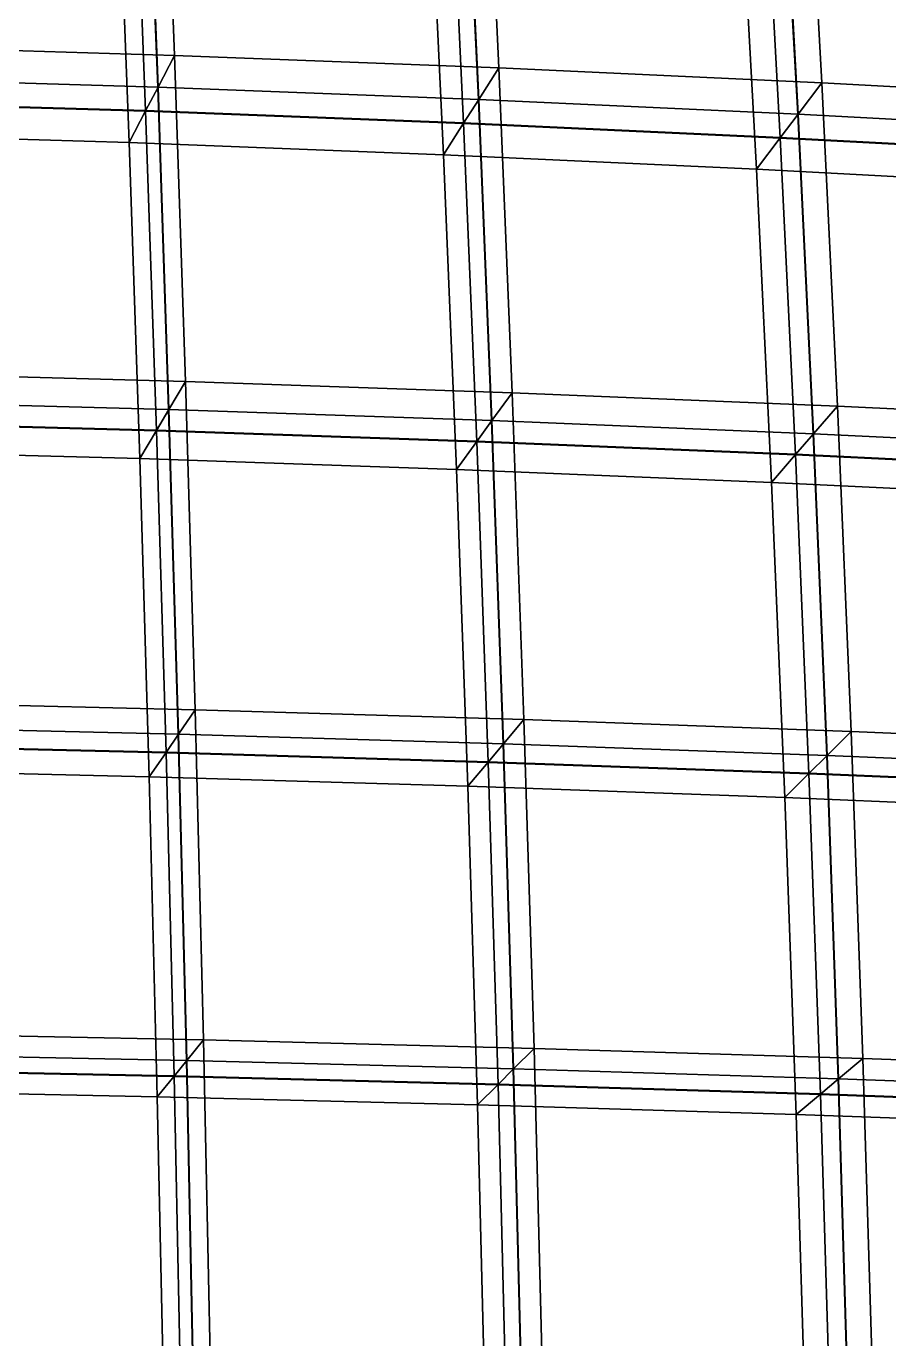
# Model space of a CAD drawing. Extents: x -25.3 to 28.3, y -25.5 to 26.5.
# Drawn here: x 4.245 to 7.016, y 4.943 to 9.16 of the extents above; entities that cross this region are included whole.
import ezdxf

# ---------------------------------------------------------------- set-up
doc = ezdxf.new("R2010")
doc.units = 0
doc.header["$MEASUREMENT"] = 0
doc.layers.add('LowerTendons', color=150, linetype='CONTINUOUS', lineweight=50)
doc.layers.add('UpperTendons', color=123, linetype='CONTINUOUS', lineweight=40)
doc.layers.add('TestBases', color=40, linetype='CONTINUOUS')

msp = doc.modelspace()

# ---------------------------------------------------------------- linework, layer by layer
at = {"layer": 'LowerTendons'}
for p, q in [((3.6034, 8.91937, 33.54803), (4.6283, 8.88809, 33.43039)), ((4.6283, 8.88809, 33.43039), (5.64971, 8.84901, 33.28341)), ((5.64971, 8.84901, 33.28341), (6.66685, 8.80216, 33.10718)), ((6.66685, 8.80216, 33.10718), (7.67894, 8.74754, 32.90174)), ((3.6307, 7.8891, 33.80222), (4.66312, 7.86102, 33.68189)), ((4.66312, 7.86102, 33.68189), (5.69184, 7.82594, 33.53159)), ((5.69184, 7.82594, 33.53159), (6.71603, 7.78389, 33.3514)), ((6.71603, 7.78389, 33.3514), (7.73488, 7.73488, 33.14141)), ((3.65464, 6.8517, 34.02511), (4.69365, 6.82699, 33.90239)), ((4.69365, 6.82699, 33.90239), (5.72877, 6.79612, 33.74913)), ((5.72877, 6.79612, 33.74913), (6.75913, 6.75913, 33.56543)), ((6.75913, 6.75913, 33.56543), (7.78389, 6.71603, 33.3514)), ((3.6752, 5.8081, 34.2165), (4.71986, 5.78692, 34.09171)), ((4.71986, 5.78692, 34.09171), (5.76047, 5.76047, 33.93588)), ((5.76047, 5.76047, 33.93588), (6.79612, 5.72877, 33.74913)), ((6.79612, 5.72877, 33.74913), (7.82594, 5.69184, 33.53159))]:
    msp.add_line(p, q, dxfattribs=at)
at = {"layer": 'TestBases'}
for points in [[(3.67568, 9.09827, 34.22091), (4.72113, 9.06636, 34.10091), (4.68126, 10.106, 33.81294), (3.64442, 10.14096, 33.92992)], [(4.66809, 8.96449, 33.71775), (4.62867, 9.99245, 33.43301), (4.68126, 10.106, 33.81294), (4.72113, 9.06636, 34.10091)], [(4.62867, 9.99245, 33.43301), (4.66809, 8.96449, 33.71775), (4.72113, 9.06636, 34.10091), (4.68126, 10.106, 33.81294)], [(4.72113, 9.06636, 34.10091), (5.76303, 9.0265, 33.95099), (5.71478, 10.06231, 33.66677), (4.68126, 10.106, 33.81294)], [(5.69828, 8.92508, 33.56952), (5.65057, 9.94925, 33.28849), (5.71478, 10.06231, 33.66677), (5.76303, 9.0265, 33.95099)], [(5.65057, 9.94925, 33.28849), (5.69828, 8.92508, 33.56952), (5.76303, 9.0265, 33.95099), (5.71478, 10.06231, 33.66677)], [(5.76303, 9.0265, 33.95099), (6.80057, 8.97871, 33.77122), (6.74423, 10.00991, 33.49145), (5.71478, 10.06231, 33.66677)], [(3.63438, 8.99604, 33.83641), (4.66809, 8.96449, 33.71775), (4.62867, 9.99245, 33.43301), (3.60347, 10.02702, 33.54868)], [(3.63438, 8.99604, 33.83641), (4.66809, 8.96449, 33.71775), (4.62867, 9.99245, 33.43301), (3.60347, 10.02702, 33.54868)], [(6.72416, 8.87782, 33.39176), (6.66846, 9.89744, 33.11514), (6.74423, 10.00991, 33.49145), (6.80057, 8.97871, 33.77122)], [(6.66846, 9.89744, 33.11514), (6.72416, 8.87782, 33.39176), (6.80057, 8.97871, 33.77122), (6.74423, 10.00991, 33.49145)], [(6.80057, 8.97871, 33.77122), (7.83296, 8.92299, 33.56166), (7.76886, 9.94881, 33.28702), (6.74423, 10.00991, 33.49145)], [(4.6283, 8.88809, 33.43039), (4.58922, 9.90728, 33.14807), (4.62867, 9.99245, 33.43301), (4.66809, 8.96449, 33.71775)], [(4.58922, 9.90728, 33.14807), (4.6283, 8.88809, 33.43039), (4.66809, 8.96449, 33.71775), (4.62867, 9.99245, 33.43301)], [(4.66809, 8.96449, 33.71775), (5.69828, 8.92508, 33.56952), (5.65057, 9.94925, 33.28849), (4.62867, 9.99245, 33.43301)], [(4.66809, 8.96449, 33.71775), (5.69828, 8.92508, 33.56952), (5.65057, 9.94925, 33.28849), (4.62867, 9.99245, 33.43301)], [(3.6034, 8.91937, 33.54803), (4.6283, 8.88809, 33.43039), (4.58922, 9.90728, 33.14807), (3.57276, 9.94156, 33.26275)], [(3.6034, 8.91937, 33.54803), (4.6283, 8.88809, 33.43039), (4.58922, 9.90728, 33.14807), (3.57276, 9.94156, 33.26275)], [(5.64971, 8.84901, 33.28341), (5.60241, 9.86445, 33.00478), (5.65057, 9.94925, 33.28849), (5.69828, 8.92508, 33.56952)], [(5.60241, 9.86445, 33.00478), (5.64971, 8.84901, 33.28341), (5.69828, 8.92508, 33.56952), (5.65057, 9.94925, 33.28849)], [(5.69828, 8.92508, 33.56952), (6.72416, 8.87782, 33.39176), (6.66846, 9.89744, 33.11514), (5.65057, 9.94925, 33.28849)], [(5.69828, 8.92508, 33.56952), (6.72416, 8.87782, 33.39176), (6.66846, 9.89744, 33.11514), (5.65057, 9.94925, 33.28849)], [(4.57525, 8.78622, 33.04723), (4.53662, 9.79373, 32.76815), (4.58922, 9.90728, 33.14807), (4.6283, 8.88809, 33.43039)], [(4.53662, 9.79373, 32.76815), (4.57525, 8.78622, 33.04723), (4.6283, 8.88809, 33.43039), (4.58922, 9.90728, 33.14807)], [(4.6283, 8.88809, 33.43039), (5.64971, 8.84901, 33.28341), (5.60241, 9.86445, 33.00478), (4.58922, 9.90728, 33.14807)], [(4.6283, 8.88809, 33.43039), (5.64971, 8.84901, 33.28341), (5.60241, 9.86445, 33.00478), (4.58922, 9.90728, 33.14807)], [(6.66685, 8.80216, 33.10718), (6.61162, 9.81309, 32.83291), (6.66846, 9.89744, 33.11514), (6.72416, 8.87782, 33.39176)], [(6.61162, 9.81309, 32.83291), (6.66685, 8.80216, 33.10718), (6.72416, 8.87782, 33.39176), (6.66846, 9.89744, 33.11514)], [(6.72416, 8.87782, 33.39176), (7.74495, 8.82273, 33.18456), (7.68157, 9.83703, 32.91301), (6.66846, 9.89744, 33.11514)], [(6.72416, 8.87782, 33.39176), (7.74495, 8.82273, 33.18456), (7.68157, 9.83703, 32.91301), (6.66846, 9.89744, 33.11514)], [(3.5621, 8.81714, 33.16353), (4.57525, 8.78622, 33.04723), (4.53662, 9.79373, 32.76815), (3.53181, 9.82761, 32.88152)], [(5.58496, 8.74759, 32.90194), (5.5382, 9.7514, 32.6265), (5.60241, 9.86445, 33.00478), (5.64971, 8.84901, 33.28341)], [(5.5382, 9.7514, 32.6265), (5.58496, 8.74759, 32.90194), (5.64971, 8.84901, 33.28341), (5.60241, 9.86445, 33.00478)], [(5.64971, 8.84901, 33.28341), (6.66685, 8.80216, 33.10718), (6.61162, 9.81309, 32.83291), (5.60241, 9.86445, 33.00478)], [(5.64971, 8.84901, 33.28341), (6.66685, 8.80216, 33.10718), (6.61162, 9.81309, 32.83291), (5.60241, 9.86445, 33.00478)], [(4.57525, 8.78622, 33.04723), (5.58496, 8.74759, 32.90194), (5.5382, 9.7514, 32.6265), (4.53662, 9.79373, 32.76815)], [(6.59044, 8.70127, 32.72772), (6.53584, 9.70061, 32.4566), (6.61162, 9.81309, 32.83291), (6.66685, 8.80216, 33.10718)], [(6.53584, 9.70061, 32.4566), (6.59044, 8.70127, 32.72772), (6.66685, 8.80216, 33.10718), (6.61162, 9.81309, 32.83291)], [(6.66685, 8.80216, 33.10718), (7.67894, 8.74754, 32.90174), (7.6161, 9.75319, 32.6325), (6.61162, 9.81309, 32.83291)], [(6.66685, 8.80216, 33.10718), (7.67894, 8.74754, 32.90174), (7.6161, 9.75319, 32.6325), (6.61162, 9.81309, 32.83291)], [(5.58496, 8.74759, 32.90194), (6.59044, 8.70127, 32.72772), (6.53584, 9.70061, 32.4566), (5.5382, 9.7514, 32.6265)], [(6.59044, 8.70127, 32.72772), (7.59093, 8.64728, 32.52464), (7.52881, 9.6414, 32.25849), (6.53584, 9.70061, 32.4566)], [(4.66809, 8.96449, 33.71775), (3.63438, 8.99604, 33.83641), (3.67568, 9.09827, 34.22091), (4.72113, 9.06636, 34.10091)], [(3.63438, 8.99604, 33.83641), (4.66809, 8.96449, 33.71775), (4.72113, 9.06636, 34.10091), (3.67568, 9.09827, 34.22091)], [(3.70353, 8.04734, 34.4802), (4.75665, 8.01869, 34.35746), (4.72113, 9.06636, 34.10091), (3.67568, 9.09827, 34.22091)], [(4.7032, 7.92859, 33.97142), (4.66809, 8.96449, 33.71775), (4.72113, 9.06636, 34.10091), (4.75665, 8.01869, 34.35746)], [(5.69828, 8.92508, 33.56952), (4.66809, 8.96449, 33.71775), (4.72113, 9.06636, 34.10091), (5.76303, 9.0265, 33.95099)], [(4.66809, 8.96449, 33.71775), (4.7032, 7.92859, 33.97142), (4.75665, 8.01869, 34.35746), (4.72113, 9.06636, 34.10091)], [(4.66809, 8.96449, 33.71775), (5.69828, 8.92508, 33.56952), (5.76303, 9.0265, 33.95099), (4.72113, 9.06636, 34.10091)], [(4.75665, 8.01869, 34.35746), (5.806, 7.98291, 34.20415), (5.76303, 9.0265, 33.95099), (4.72113, 9.06636, 34.10091)], [(5.74077, 7.89321, 33.81983), (5.69828, 8.92508, 33.56952), (5.76303, 9.0265, 33.95099), (5.806, 7.98291, 34.20415)], [(6.72416, 8.87782, 33.39176), (5.69828, 8.92508, 33.56952), (5.76303, 9.0265, 33.95099), (6.80057, 8.97871, 33.77122)], [(5.69828, 8.92508, 33.56952), (5.74077, 7.89321, 33.81983), (5.806, 7.98291, 34.20415), (5.76303, 9.0265, 33.95099)], [(5.69828, 8.92508, 33.56952), (6.72416, 8.87782, 33.39176), (6.80057, 8.97871, 33.77122), (5.76303, 9.0265, 33.95099)], [(5.806, 7.98291, 34.20415), (6.85074, 7.94001, 34.02034), (6.80057, 8.97871, 33.77122), (5.76303, 9.0265, 33.95099)], [(4.6283, 8.88809, 33.43039), (3.6034, 8.91937, 33.54803), (3.63438, 8.99604, 33.83641), (4.66809, 8.96449, 33.71775)], [(3.6034, 8.91937, 33.54803), (4.6283, 8.88809, 33.43039), (4.66809, 8.96449, 33.71775), (3.63438, 8.99604, 33.83641)], [(3.66191, 7.95692, 34.09278), (4.7032, 7.92859, 33.97142), (4.66809, 8.96449, 33.71775), (3.63438, 8.99604, 33.83641)], [(3.66191, 7.95692, 34.09278), (4.7032, 7.92859, 33.97142), (4.66809, 8.96449, 33.71775), (3.63438, 8.99604, 33.83641)], [(4.66312, 7.86102, 33.68189), (4.6283, 8.88809, 33.43039), (4.66809, 8.96449, 33.71775), (4.7032, 7.92859, 33.97142)], [(5.64971, 8.84901, 33.28341), (4.6283, 8.88809, 33.43039), (4.66809, 8.96449, 33.71775), (5.69828, 8.92508, 33.56952)], [(4.6283, 8.88809, 33.43039), (4.66312, 7.86102, 33.68189), (4.7032, 7.92859, 33.97142), (4.66809, 8.96449, 33.71775)], [(4.6283, 8.88809, 33.43039), (5.64971, 8.84901, 33.28341), (5.69828, 8.92508, 33.56952), (4.66809, 8.96449, 33.71775)], [(4.7032, 7.92859, 33.97142), (5.74077, 7.89321, 33.81983), (5.69828, 8.92508, 33.56952), (4.66809, 8.96449, 33.71775)], [(4.7032, 7.92859, 33.97142), (5.74077, 7.89321, 33.81983), (5.69828, 8.92508, 33.56952), (4.66809, 8.96449, 33.71775)], [(6.77376, 7.8508, 33.63809), (6.72416, 8.87782, 33.39176), (6.80057, 8.97871, 33.77122), (6.85074, 7.94001, 34.02034)], [(7.74495, 8.82273, 33.18456), (6.72416, 8.87782, 33.39176), (6.80057, 8.97871, 33.77122), (7.83296, 8.92299, 33.56166)], [(6.72416, 8.87782, 33.39176), (6.77376, 7.8508, 33.63809), (6.85074, 7.94001, 34.02034), (6.80057, 8.97871, 33.77122)], [(6.72416, 8.87782, 33.39176), (7.74495, 8.82273, 33.18456), (7.83296, 8.92299, 33.56166), (6.80057, 8.97871, 33.77122)], [(6.85074, 7.94001, 34.02034), (7.89002, 7.89002, 33.80614), (7.83296, 8.92299, 33.56166), (6.80057, 8.97871, 33.77122)], [(4.57525, 8.78622, 33.04723), (3.5621, 8.81714, 33.16353), (3.6034, 8.91937, 33.54803), (4.6283, 8.88809, 33.43039)], [(3.5621, 8.81714, 33.16353), (4.57525, 8.78622, 33.04723), (4.6283, 8.88809, 33.43039), (3.6034, 8.91937, 33.54803)], [(3.6307, 7.8891, 33.80222), (4.66312, 7.86102, 33.68189), (4.6283, 8.88809, 33.43039), (3.6034, 8.91937, 33.54803)], [(3.6307, 7.8891, 33.80222), (4.66312, 7.86102, 33.68189), (4.6283, 8.88809, 33.43039), (3.6034, 8.91937, 33.54803)], [(5.69184, 7.82594, 33.53159), (5.64971, 8.84901, 33.28341), (5.69828, 8.92508, 33.56952), (5.74077, 7.89321, 33.81983)], [(6.66685, 8.80216, 33.10718), (5.64971, 8.84901, 33.28341), (5.69828, 8.92508, 33.56952), (6.72416, 8.87782, 33.39176)], [(5.64971, 8.84901, 33.28341), (5.69184, 7.82594, 33.53159), (5.74077, 7.89321, 33.81983), (5.69828, 8.92508, 33.56952)], [(5.64971, 8.84901, 33.28341), (6.66685, 8.80216, 33.10718), (6.72416, 8.87782, 33.39176), (5.69828, 8.92508, 33.56952)], [(5.74077, 7.89321, 33.81983), (6.77376, 7.8508, 33.63809), (6.72416, 8.87782, 33.39176), (5.69828, 8.92508, 33.56952)], [(5.74077, 7.89321, 33.81983), (6.77376, 7.8508, 33.63809), (6.72416, 8.87782, 33.39176), (5.69828, 8.92508, 33.56952)], [(4.60968, 7.77092, 33.29585), (4.57525, 8.78622, 33.04723), (4.6283, 8.88809, 33.43039), (4.66312, 7.86102, 33.68189)], [(5.58496, 8.74759, 32.90194), (4.57525, 8.78622, 33.04723), (4.6283, 8.88809, 33.43039), (5.64971, 8.84901, 33.28341)], [(4.57525, 8.78622, 33.04723), (4.60968, 7.77092, 33.29585), (4.66312, 7.86102, 33.68189), (4.6283, 8.88809, 33.43039)], [(4.57525, 8.78622, 33.04723), (5.58496, 8.74759, 32.90194), (5.64971, 8.84901, 33.28341), (4.6283, 8.88809, 33.43039)], [(4.66312, 7.86102, 33.68189), (5.69184, 7.82594, 33.53159), (5.64971, 8.84901, 33.28341), (4.6283, 8.88809, 33.43039)], [(4.66312, 7.86102, 33.68189), (5.69184, 7.82594, 33.53159), (5.64971, 8.84901, 33.28341), (4.6283, 8.88809, 33.43039)], [(6.71603, 7.78389, 33.3514), (6.66685, 8.80216, 33.10718), (6.72416, 8.87782, 33.39176), (6.77376, 7.8508, 33.63809)], [(7.67894, 8.74754, 32.90174), (6.66685, 8.80216, 33.10718), (6.72416, 8.87782, 33.39176), (7.74495, 8.82273, 33.18456)], [(6.66685, 8.80216, 33.10718), (6.71603, 7.78389, 33.3514), (6.77376, 7.8508, 33.63809), (6.72416, 8.87782, 33.39176)], [(6.66685, 8.80216, 33.10718), (7.67894, 8.74754, 32.90174), (7.74495, 8.82273, 33.18456), (6.72416, 8.87782, 33.39176)], [(6.77376, 7.8508, 33.63809), (7.80137, 7.80137, 33.4263), (7.74495, 8.82273, 33.18456), (6.72416, 8.87782, 33.39176)], [(6.77376, 7.8508, 33.63809), (7.80137, 7.80137, 33.4263), (7.74495, 8.82273, 33.18456), (6.72416, 8.87782, 33.39176)], [(3.58909, 7.79868, 33.4148), (4.60968, 7.77092, 33.29585), (4.57525, 8.78622, 33.04723), (3.5621, 8.81714, 33.16353)], [(5.6266, 7.73624, 33.14728), (5.58496, 8.74759, 32.90194), (5.64971, 8.84901, 33.28341), (5.69184, 7.82594, 33.53159)], [(6.59044, 8.70127, 32.72772), (5.58496, 8.74759, 32.90194), (5.64971, 8.84901, 33.28341), (6.66685, 8.80216, 33.10718)], [(5.58496, 8.74759, 32.90194), (5.6266, 7.73624, 33.14728), (5.69184, 7.82594, 33.53159), (5.64971, 8.84901, 33.28341)], [(5.58496, 8.74759, 32.90194), (6.59044, 8.70127, 32.72772), (6.66685, 8.80216, 33.10718), (5.64971, 8.84901, 33.28341)], [(5.69184, 7.82594, 33.53159), (6.71603, 7.78389, 33.3514), (6.66685, 8.80216, 33.10718), (5.64971, 8.84901, 33.28341)], [(5.69184, 7.82594, 33.53159), (6.71603, 7.78389, 33.3514), (6.66685, 8.80216, 33.10718), (5.64971, 8.84901, 33.28341)], [(4.60968, 7.77092, 33.29585), (5.6266, 7.73624, 33.14728), (5.58496, 8.74759, 32.90194), (4.57525, 8.78622, 33.04723)], [(6.63906, 7.69467, 32.96915), (6.59044, 8.70127, 32.72772), (6.66685, 8.80216, 33.10718), (6.71603, 7.78389, 33.3514)], [(7.59093, 8.64728, 32.52464), (6.59044, 8.70127, 32.72772), (6.66685, 8.80216, 33.10718), (7.67894, 8.74754, 32.90174)], [(6.59044, 8.70127, 32.72772), (6.63906, 7.69467, 32.96915), (6.71603, 7.78389, 33.3514), (6.66685, 8.80216, 33.10718)], [(6.59044, 8.70127, 32.72772), (7.59093, 8.64728, 32.52464), (7.67894, 8.74754, 32.90174), (6.66685, 8.80216, 33.10718)], [(6.71603, 7.78389, 33.3514), (7.73488, 7.73488, 33.14141), (7.67894, 8.74754, 32.90174), (6.66685, 8.80216, 33.10718)], [(6.71603, 7.78389, 33.3514), (7.73488, 7.73488, 33.14141), (7.67894, 8.74754, 32.90174), (6.66685, 8.80216, 33.10718)], [(5.6266, 7.73624, 33.14728), (6.63906, 7.69467, 32.96915), (6.59044, 8.70127, 32.72772), (5.58496, 8.74759, 32.90194)], [(6.63906, 7.69467, 32.96915), (7.64622, 7.64622, 32.76157), (7.59093, 8.64728, 32.52464), (6.59044, 8.70127, 32.72772)], [(4.7032, 7.92859, 33.97142), (3.66191, 7.95692, 34.09278), (3.70353, 8.04734, 34.4802), (4.75665, 8.01869, 34.35746)], [(3.66191, 7.95692, 34.09278), (4.7032, 7.92859, 33.97142), (4.75665, 8.01869, 34.35746), (3.70353, 8.04734, 34.4802)], [(3.72795, 6.98912, 34.70756), (4.78779, 6.96392, 34.58238), (4.75665, 8.01869, 34.35746), (3.70353, 8.04734, 34.4802)], [(4.73399, 6.88567, 34.19381), (4.7032, 7.92859, 33.97142), (4.75665, 8.01869, 34.35746), (4.78779, 6.96392, 34.58238)], [(5.74077, 7.89321, 33.81983), (4.7032, 7.92859, 33.97142), (4.75665, 8.01869, 34.35746), (5.806, 7.98291, 34.20415)], [(4.7032, 7.92859, 33.97142), (4.73399, 6.88567, 34.19381), (4.78779, 6.96392, 34.58238), (4.75665, 8.01869, 34.35746)], [(4.7032, 7.92859, 33.97142), (5.74077, 7.89321, 33.81983), (5.806, 7.98291, 34.20415), (4.75665, 8.01869, 34.35746)], [(4.78779, 6.96392, 34.58238), (5.84367, 6.93244, 34.42605), (5.806, 7.98291, 34.20415), (4.75665, 8.01869, 34.35746)], [(5.77801, 6.85454, 34.03924), (5.74077, 7.89321, 33.81983), (5.806, 7.98291, 34.20415), (5.84367, 6.93244, 34.42605)], [(6.77376, 7.8508, 33.63809), (5.74077, 7.89321, 33.81983), (5.806, 7.98291, 34.20415), (6.85074, 7.94001, 34.02034)], [(5.74077, 7.89321, 33.81983), (5.77801, 6.85454, 34.03924), (5.84367, 6.93244, 34.42605), (5.806, 7.98291, 34.20415)], [(5.74077, 7.89321, 33.81983), (6.77376, 7.8508, 33.63809), (6.85074, 7.94001, 34.02034), (5.806, 7.98291, 34.20415)], [(5.84367, 6.93244, 34.42605), (6.8947, 6.8947, 34.23866), (6.85074, 7.94001, 34.02034), (5.806, 7.98291, 34.20415)], [(4.66312, 7.86102, 33.68189), (3.6307, 7.8891, 33.80222), (3.66191, 7.95692, 34.09278), (4.7032, 7.92859, 33.97142)], [(3.6307, 7.8891, 33.80222), (4.66312, 7.86102, 33.68189), (4.7032, 7.92859, 33.97142), (3.66191, 7.95692, 34.09278)], [(3.68606, 6.9106, 34.31758), (4.73399, 6.88567, 34.19381), (4.7032, 7.92859, 33.97142), (3.66191, 7.95692, 34.09278)], [(3.68606, 6.9106, 34.31758), (4.73399, 6.88567, 34.19381), (4.7032, 7.92859, 33.97142), (3.66191, 7.95692, 34.09278)], [(4.69365, 6.82699, 33.90239), (4.66312, 7.86102, 33.68189), (4.7032, 7.92859, 33.97142), (4.73399, 6.88567, 34.19381)], [(5.69184, 7.82594, 33.53159), (4.66312, 7.86102, 33.68189), (4.7032, 7.92859, 33.97142), (5.74077, 7.89321, 33.81983)], [(4.66312, 7.86102, 33.68189), (4.69365, 6.82699, 33.90239), (4.73399, 6.88567, 34.19381), (4.7032, 7.92859, 33.97142)], [(4.66312, 7.86102, 33.68189), (5.69184, 7.82594, 33.53159), (5.74077, 7.89321, 33.81983), (4.7032, 7.92859, 33.97142)], [(4.73399, 6.88567, 34.19381), (5.77801, 6.85454, 34.03924), (5.74077, 7.89321, 33.81983), (4.7032, 7.92859, 33.97142)], [(4.73399, 6.88567, 34.19381), (5.77801, 6.85454, 34.03924), (5.74077, 7.89321, 33.81983), (4.7032, 7.92859, 33.97142)], [(6.81723, 6.81723, 33.85396), (6.77376, 7.8508, 33.63809), (6.85074, 7.94001, 34.02034), (6.8947, 6.8947, 34.23866)], [(7.80137, 7.80137, 33.4263), (6.77376, 7.8508, 33.63809), (6.85074, 7.94001, 34.02034), (7.89002, 7.89002, 33.80614)], [(6.77376, 7.8508, 33.63809), (6.81723, 6.81723, 33.85396), (6.8947, 6.8947, 34.23866), (6.85074, 7.94001, 34.02034)], [(6.77376, 7.8508, 33.63809), (7.80137, 7.80137, 33.4263), (7.89002, 7.89002, 33.80614), (6.85074, 7.94001, 34.02034)], [(6.8947, 6.8947, 34.23866), (7.94001, 6.85074, 34.02034), (7.89002, 7.89002, 33.80614), (6.85074, 7.94001, 34.02034)], [(4.60968, 7.77092, 33.29585), (3.58909, 7.79868, 33.4148), (3.6307, 7.8891, 33.80222), (4.66312, 7.86102, 33.68189)], [(3.58909, 7.79868, 33.4148), (4.60968, 7.77092, 33.29585), (4.66312, 7.86102, 33.68189), (3.6307, 7.8891, 33.80222)], [(3.65464, 6.8517, 34.02511), (4.69365, 6.82699, 33.90239), (4.66312, 7.86102, 33.68189), (3.6307, 7.8891, 33.80222)], [(3.65464, 6.8517, 34.02511), (4.69365, 6.82699, 33.90239), (4.66312, 7.86102, 33.68189), (3.6307, 7.8891, 33.80222)], [(5.72877, 6.79612, 33.74913), (5.69184, 7.82594, 33.53159), (5.74077, 7.89321, 33.81983), (5.77801, 6.85454, 34.03924)], [(6.71603, 7.78389, 33.3514), (5.69184, 7.82594, 33.53159), (5.74077, 7.89321, 33.81983), (6.77376, 7.8508, 33.63809)], [(5.69184, 7.82594, 33.53159), (5.72877, 6.79612, 33.74913), (5.77801, 6.85454, 34.03924), (5.74077, 7.89321, 33.81983)], [(5.69184, 7.82594, 33.53159), (6.71603, 7.78389, 33.3514), (6.77376, 7.8508, 33.63809), (5.74077, 7.89321, 33.81983)], [(5.77801, 6.85454, 34.03924), (6.81723, 6.81723, 33.85396), (6.77376, 7.8508, 33.63809), (5.74077, 7.89321, 33.81983)], [(5.77801, 6.85454, 34.03924), (6.81723, 6.81723, 33.85396), (6.77376, 7.8508, 33.63809), (5.74077, 7.89321, 33.81983)], [(4.63985, 6.74874, 33.51382), (4.60968, 7.77092, 33.29585), (4.66312, 7.86102, 33.68189), (4.69365, 6.82699, 33.90239)], [(5.6266, 7.73624, 33.14728), (4.60968, 7.77092, 33.29585), (4.66312, 7.86102, 33.68189), (5.69184, 7.82594, 33.53159)], [(4.60968, 7.77092, 33.29585), (4.63985, 6.74874, 33.51382), (4.69365, 6.82699, 33.90239), (4.66312, 7.86102, 33.68189)], [(4.60968, 7.77092, 33.29585), (5.6266, 7.73624, 33.14728), (5.69184, 7.82594, 33.53159), (4.66312, 7.86102, 33.68189)], [(4.69365, 6.82699, 33.90239), (5.72877, 6.79612, 33.74913), (5.69184, 7.82594, 33.53159), (4.66312, 7.86102, 33.68189)], [(4.69365, 6.82699, 33.90239), (5.72877, 6.79612, 33.74913), (5.69184, 7.82594, 33.53159), (4.66312, 7.86102, 33.68189)], [(6.75913, 6.75913, 33.56543), (6.71603, 7.78389, 33.3514), (6.77376, 7.8508, 33.63809), (6.81723, 6.81723, 33.85396)], [(7.73488, 7.73488, 33.14141), (6.71603, 7.78389, 33.3514), (6.77376, 7.8508, 33.63809), (7.80137, 7.80137, 33.4263)], [(6.71603, 7.78389, 33.3514), (6.75913, 6.75913, 33.56543), (6.81723, 6.81723, 33.85396), (6.77376, 7.8508, 33.63809)], [(6.71603, 7.78389, 33.3514), (7.73488, 7.73488, 33.14141), (7.80137, 7.80137, 33.4263), (6.77376, 7.8508, 33.63809)], [(6.81723, 6.81723, 33.85396), (7.8508, 6.77376, 33.63809), (7.80137, 7.80137, 33.4263), (6.77376, 7.8508, 33.63809)], [(6.81723, 6.81723, 33.85396), (7.8508, 6.77376, 33.63809), (7.80137, 7.80137, 33.4263), (6.77376, 7.8508, 33.63809)], [(5.66311, 6.71823, 33.36232), (5.6266, 7.73624, 33.14728), (5.69184, 7.82594, 33.53159), (5.72877, 6.79612, 33.74913)], [(6.63906, 7.69467, 32.96915), (5.6266, 7.73624, 33.14728), (5.69184, 7.82594, 33.53159), (6.71603, 7.78389, 33.3514)], [(5.6266, 7.73624, 33.14728), (5.66311, 6.71823, 33.36232), (5.72877, 6.79612, 33.74913), (5.69184, 7.82594, 33.53159)], [(5.6266, 7.73624, 33.14728), (6.63906, 7.69467, 32.96915), (6.71603, 7.78389, 33.3514), (5.69184, 7.82594, 33.53159)], [(5.72877, 6.79612, 33.74913), (6.75913, 6.75913, 33.56543), (6.71603, 7.78389, 33.3514), (5.69184, 7.82594, 33.53159)], [(5.72877, 6.79612, 33.74913), (6.75913, 6.75913, 33.56543), (6.71603, 7.78389, 33.3514), (5.69184, 7.82594, 33.53159)], [(3.61276, 6.77317, 33.63513), (4.63985, 6.74874, 33.51382), (4.60968, 7.77092, 33.29585), (3.58909, 7.79868, 33.4148)], [(4.63985, 6.74874, 33.51382), (5.66311, 6.71823, 33.36232), (5.6266, 7.73624, 33.14728), (4.60968, 7.77092, 33.29585)], [(6.68166, 6.68166, 33.18073), (6.63906, 7.69467, 32.96915), (6.71603, 7.78389, 33.3514), (6.75913, 6.75913, 33.56543)], [(7.64622, 7.64622, 32.76157), (6.63906, 7.69467, 32.96915), (6.71603, 7.78389, 33.3514), (7.73488, 7.73488, 33.14141)], [(6.63906, 7.69467, 32.96915), (6.68166, 6.68166, 33.18073), (6.75913, 6.75913, 33.56543), (6.71603, 7.78389, 33.3514)], [(6.63906, 7.69467, 32.96915), (7.64622, 7.64622, 32.76157), (7.73488, 7.73488, 33.14141), (6.71603, 7.78389, 33.3514)], [(6.75913, 6.75913, 33.56543), (7.78389, 6.71603, 33.3514), (7.73488, 7.73488, 33.14141), (6.71603, 7.78389, 33.3514)], [(6.75913, 6.75913, 33.56543), (7.78389, 6.71603, 33.3514), (7.73488, 7.73488, 33.14141), (6.71603, 7.78389, 33.3514)], [(5.66311, 6.71823, 33.36232), (6.68166, 6.68166, 33.18073), (6.63906, 7.69467, 32.96915), (5.6266, 7.73624, 33.14728)], [(6.68166, 6.68166, 33.18073), (7.69467, 6.63906, 32.96915), (7.64622, 7.64622, 32.76157), (6.63906, 7.69467, 32.96915)], [(4.73399, 6.88567, 34.19381), (3.68606, 6.9106, 34.31758), (3.72795, 6.98912, 34.70756), (4.78779, 6.96392, 34.58238)], [(3.68606, 6.9106, 34.31758), (4.73399, 6.88567, 34.19381), (4.78779, 6.96392, 34.58238), (3.72795, 6.98912, 34.70756)], [(3.74892, 5.92459, 34.90279), (4.81453, 5.90299, 34.7755), (4.78779, 6.96392, 34.58238), (3.72795, 6.98912, 34.70756)], [(4.76043, 5.83666, 34.38476), (4.73399, 6.88567, 34.19381), (4.78779, 6.96392, 34.58238), (4.81453, 5.90299, 34.7755)], [(5.77801, 6.85454, 34.03924), (4.73399, 6.88567, 34.19381), (4.78779, 6.96392, 34.58238), (5.84367, 6.93244, 34.42605)], [(4.73399, 6.88567, 34.19381), (4.76043, 5.83666, 34.38476), (4.81453, 5.90299, 34.7755), (4.78779, 6.96392, 34.58238)], [(4.73399, 6.88567, 34.19381), (5.77801, 6.85454, 34.03924), (5.84367, 6.93244, 34.42605), (4.78779, 6.96392, 34.58238)], [(4.81453, 5.90299, 34.7755), (5.876, 5.876, 34.61654), (5.84367, 6.93244, 34.42605), (4.78779, 6.96392, 34.58238)], [(5.80998, 5.80998, 34.22759), (5.77801, 6.85454, 34.03924), (5.84367, 6.93244, 34.42605), (5.876, 5.876, 34.61654)], [(6.81723, 6.81723, 33.85396), (5.77801, 6.85454, 34.03924), (5.84367, 6.93244, 34.42605), (6.8947, 6.8947, 34.23866)], [(5.77801, 6.85454, 34.03924), (5.80998, 5.80998, 34.22759), (5.876, 5.876, 34.61654), (5.84367, 6.93244, 34.42605)], [(5.77801, 6.85454, 34.03924), (6.81723, 6.81723, 33.85396), (6.8947, 6.8947, 34.23866), (5.84367, 6.93244, 34.42605)], [(5.876, 5.876, 34.61654), (6.93244, 5.84367, 34.42605), (6.8947, 6.8947, 34.23866), (5.84367, 6.93244, 34.42605)], [(4.69365, 6.82699, 33.90239), (3.65464, 6.8517, 34.02511), (3.68606, 6.9106, 34.31758), (4.73399, 6.88567, 34.19381)], [(3.65464, 6.8517, 34.02511), (4.69365, 6.82699, 33.90239), (4.73399, 6.88567, 34.19381), (3.68606, 6.9106, 34.31758)], [(3.70679, 5.85803, 34.51062), (4.76043, 5.83666, 34.38476), (4.73399, 6.88567, 34.19381), (3.68606, 6.9106, 34.31758)], [(3.70679, 5.85803, 34.51062), (4.76043, 5.83666, 34.38476), (4.73399, 6.88567, 34.19381), (3.68606, 6.9106, 34.31758)], [(4.71986, 5.78692, 34.09171), (4.69365, 6.82699, 33.90239), (4.73399, 6.88567, 34.19381), (4.76043, 5.83666, 34.38476)], [(5.72877, 6.79612, 33.74913), (4.69365, 6.82699, 33.90239), (4.73399, 6.88567, 34.19381), (5.77801, 6.85454, 34.03924)], [(4.69365, 6.82699, 33.90239), (4.71986, 5.78692, 34.09171), (4.76043, 5.83666, 34.38476), (4.73399, 6.88567, 34.19381)], [(4.69365, 6.82699, 33.90239), (5.72877, 6.79612, 33.74913), (5.77801, 6.85454, 34.03924), (4.73399, 6.88567, 34.19381)], [(4.76043, 5.83666, 34.38476), (5.80998, 5.80998, 34.22759), (5.77801, 6.85454, 34.03924), (4.73399, 6.88567, 34.19381)], [(4.76043, 5.83666, 34.38476), (5.80998, 5.80998, 34.22759), (5.77801, 6.85454, 34.03924), (4.73399, 6.88567, 34.19381)], [(6.85454, 5.77801, 34.03924), (6.81723, 6.81723, 33.85396), (6.8947, 6.8947, 34.23866), (6.93244, 5.84367, 34.42605)], [(7.8508, 6.77376, 33.63809), (6.81723, 6.81723, 33.85396), (6.8947, 6.8947, 34.23866), (7.94001, 6.85074, 34.02034)], [(6.81723, 6.81723, 33.85396), (6.85454, 5.77801, 34.03924), (6.93244, 5.84367, 34.42605), (6.8947, 6.8947, 34.23866)], [(6.81723, 6.81723, 33.85396), (7.8508, 6.77376, 33.63809), (7.94001, 6.85074, 34.02034), (6.8947, 6.8947, 34.23866)], [(6.93244, 5.84367, 34.42605), (7.98291, 5.806, 34.20415), (7.94001, 6.85074, 34.02034), (6.8947, 6.8947, 34.23866)], [(4.63985, 6.74874, 33.51382), (3.61276, 6.77317, 33.63513), (3.65464, 6.8517, 34.02511), (4.69365, 6.82699, 33.90239)], [(3.61276, 6.77317, 33.63513), (4.63985, 6.74874, 33.51382), (4.69365, 6.82699, 33.90239), (3.65464, 6.8517, 34.02511)], [(3.6752, 5.8081, 34.2165), (4.71986, 5.78692, 34.09171), (4.69365, 6.82699, 33.90239), (3.65464, 6.8517, 34.02511)], [(3.6752, 5.8081, 34.2165), (4.71986, 5.78692, 34.09171), (4.69365, 6.82699, 33.90239), (3.65464, 6.8517, 34.02511)], [(5.76047, 5.76047, 33.93588), (5.72877, 6.79612, 33.74913), (5.77801, 6.85454, 34.03924), (5.80998, 5.80998, 34.22759)], [(6.75913, 6.75913, 33.56543), (5.72877, 6.79612, 33.74913), (5.77801, 6.85454, 34.03924), (6.81723, 6.81723, 33.85396)], [(5.72877, 6.79612, 33.74913), (5.76047, 5.76047, 33.93588), (5.80998, 5.80998, 34.22759), (5.77801, 6.85454, 34.03924)], [(5.72877, 6.79612, 33.74913), (6.75913, 6.75913, 33.56543), (6.81723, 6.81723, 33.85396), (5.77801, 6.85454, 34.03924)], [(5.80998, 5.80998, 34.22759), (6.85454, 5.77801, 34.03924), (6.81723, 6.81723, 33.85396), (5.77801, 6.85454, 34.03924)], [(5.80998, 5.80998, 34.22759), (6.85454, 5.77801, 34.03924), (6.81723, 6.81723, 33.85396), (5.77801, 6.85454, 34.03924)], [(4.66576, 5.72059, 33.70097), (4.63985, 6.74874, 33.51382), (4.69365, 6.82699, 33.90239), (4.71986, 5.78692, 34.09171)], [(5.66311, 6.71823, 33.36232), (4.63985, 6.74874, 33.51382), (4.69365, 6.82699, 33.90239), (5.72877, 6.79612, 33.74913)], [(4.63985, 6.74874, 33.51382), (4.66576, 5.72059, 33.70097), (4.71986, 5.78692, 34.09171), (4.69365, 6.82699, 33.90239)], [(4.63985, 6.74874, 33.51382), (5.66311, 6.71823, 33.36232), (5.72877, 6.79612, 33.74913), (4.69365, 6.82699, 33.90239)], [(4.71986, 5.78692, 34.09171), (5.76047, 5.76047, 33.93588), (5.72877, 6.79612, 33.74913), (4.69365, 6.82699, 33.90239)], [(4.71986, 5.78692, 34.09171), (5.76047, 5.76047, 33.93588), (5.72877, 6.79612, 33.74913), (4.69365, 6.82699, 33.90239)], [(5.69444, 5.69444, 33.54693), (5.66311, 6.71823, 33.36232), (5.72877, 6.79612, 33.74913), (5.76047, 5.76047, 33.93588)], [(6.68166, 6.68166, 33.18073), (5.66311, 6.71823, 33.36232), (5.72877, 6.79612, 33.74913), (6.75913, 6.75913, 33.56543)], [(5.66311, 6.71823, 33.36232), (5.69444, 5.69444, 33.54693), (5.76047, 5.76047, 33.93588), (5.72877, 6.79612, 33.74913)], [(5.66311, 6.71823, 33.36232), (6.68166, 6.68166, 33.18073), (6.75913, 6.75913, 33.56543), (5.72877, 6.79612, 33.74913)], [(5.76047, 5.76047, 33.93588), (6.79612, 5.72877, 33.74913), (6.75913, 6.75913, 33.56543), (5.72877, 6.79612, 33.74913)], [(5.76047, 5.76047, 33.93588), (6.79612, 5.72877, 33.74913), (6.75913, 6.75913, 33.56543), (5.72877, 6.79612, 33.74913)], [(6.79612, 5.72877, 33.74913), (6.75913, 6.75913, 33.56543), (6.81723, 6.81723, 33.85396), (6.85454, 5.77801, 34.03924)], [(7.78389, 6.71603, 33.3514), (6.75913, 6.75913, 33.56543), (6.81723, 6.81723, 33.85396), (7.8508, 6.77376, 33.63809)], [(6.75913, 6.75913, 33.56543), (6.79612, 5.72877, 33.74913), (6.85454, 5.77801, 34.03924), (6.81723, 6.81723, 33.85396)], [(6.75913, 6.75913, 33.56543), (7.78389, 6.71603, 33.3514), (7.8508, 6.77376, 33.63809), (6.81723, 6.81723, 33.85396)], [(6.85454, 5.77801, 34.03924), (7.89321, 5.74077, 33.81983), (7.8508, 6.77376, 33.63809), (6.81723, 6.81723, 33.85396)], [(6.85454, 5.77801, 34.03924), (7.89321, 5.74077, 33.81983), (7.8508, 6.77376, 33.63809), (6.81723, 6.81723, 33.85396)], [(3.63308, 5.74153, 33.82433), (4.66576, 5.72059, 33.70097), (4.63985, 6.74874, 33.51382), (3.61276, 6.77317, 33.63513)], [(4.66576, 5.72059, 33.70097), (5.69444, 5.69444, 33.54693), (5.66311, 6.71823, 33.36232), (4.63985, 6.74874, 33.51382)], [(6.71823, 5.66311, 33.36232), (6.68166, 6.68166, 33.18073), (6.75913, 6.75913, 33.56543), (6.79612, 5.72877, 33.74913)], [(7.69467, 6.63906, 32.96915), (6.68166, 6.68166, 33.18073), (6.75913, 6.75913, 33.56543), (7.78389, 6.71603, 33.3514)], [(6.68166, 6.68166, 33.18073), (6.71823, 5.66311, 33.36232), (6.79612, 5.72877, 33.74913), (6.75913, 6.75913, 33.56543)], [(6.68166, 6.68166, 33.18073), (7.69467, 6.63906, 32.96915), (7.78389, 6.71603, 33.3514), (6.75913, 6.75913, 33.56543)], [(6.79612, 5.72877, 33.74913), (7.82594, 5.69184, 33.53159), (7.78389, 6.71603, 33.3514), (6.75913, 6.75913, 33.56543)], [(6.79612, 5.72877, 33.74913), (7.82594, 5.69184, 33.53159), (7.78389, 6.71603, 33.3514), (6.75913, 6.75913, 33.56543)], [(5.69444, 5.69444, 33.54693), (6.71823, 5.66311, 33.36232), (6.68166, 6.68166, 33.18073), (5.66311, 6.71823, 33.36232)], [(6.71823, 5.66311, 33.36232), (7.73624, 5.6266, 33.14728), (7.69467, 6.63906, 32.96915), (6.68166, 6.68166, 33.18073)], [(4.76043, 5.83666, 34.38476), (3.70679, 5.85803, 34.51062), (3.74892, 5.92459, 34.90279), (4.81453, 5.90299, 34.7755)], [(3.70679, 5.85803, 34.51062), (4.76043, 5.83666, 34.38476), (4.81453, 5.90299, 34.7755), (3.74892, 5.92459, 34.90279)], [(3.76642, 4.85471, 35.06574), (4.83684, 4.83684, 34.93666), (4.81453, 5.90299, 34.7755), (3.74892, 5.92459, 34.90279)], [(4.78249, 4.78249, 34.54411), (4.76043, 5.83666, 34.38476), (4.81453, 5.90299, 34.7755), (4.83684, 4.83684, 34.93666)], [(5.80998, 5.80998, 34.22759), (4.76043, 5.83666, 34.38476), (4.81453, 5.90299, 34.7755), (5.876, 5.876, 34.61654)], [(4.76043, 5.83666, 34.38476), (4.78249, 4.78249, 34.54411), (4.83684, 4.83684, 34.93666), (4.81453, 5.90299, 34.7755)], [(4.76043, 5.83666, 34.38476), (5.80998, 5.80998, 34.22759), (5.876, 5.876, 34.61654), (4.81453, 5.90299, 34.7755)], [(4.83684, 4.83684, 34.93666), (5.90299, 4.81453, 34.7755), (5.876, 5.876, 34.61654), (4.81453, 5.90299, 34.7755)], [(5.83666, 4.76043, 34.38476), (5.80998, 5.80998, 34.22759), (5.876, 5.876, 34.61654), (5.90299, 4.81453, 34.7755)], [(6.85454, 5.77801, 34.03924), (5.80998, 5.80998, 34.22759), (5.876, 5.876, 34.61654), (6.93244, 5.84367, 34.42605)], [(5.80998, 5.80998, 34.22759), (5.83666, 4.76043, 34.38476), (5.90299, 4.81453, 34.7755), (5.876, 5.876, 34.61654)], [(5.80998, 5.80998, 34.22759), (6.85454, 5.77801, 34.03924), (6.93244, 5.84367, 34.42605), (5.876, 5.876, 34.61654)], [(5.90299, 4.81453, 34.7755), (6.96392, 4.78779, 34.58238), (6.93244, 5.84367, 34.42605), (5.876, 5.876, 34.61654)], [(4.71986, 5.78692, 34.09171), (3.6752, 5.8081, 34.2165), (3.70679, 5.85803, 34.51062), (4.76043, 5.83666, 34.38476)], [(3.6752, 5.8081, 34.2165), (4.71986, 5.78692, 34.09171), (4.76043, 5.83666, 34.38476), (3.70679, 5.85803, 34.51062)], [(3.7241, 4.80016, 34.67174), (4.78249, 4.78249, 34.54411), (4.76043, 5.83666, 34.38476), (3.70679, 5.85803, 34.51062)], [(3.7241, 4.80016, 34.67174), (4.78249, 4.78249, 34.54411), (4.76043, 5.83666, 34.38476), (3.70679, 5.85803, 34.51062)], [(4.74173, 4.74173, 34.2497), (4.71986, 5.78692, 34.09171), (4.76043, 5.83666, 34.38476), (4.78249, 4.78249, 34.54411)], [(5.76047, 5.76047, 33.93588), (4.71986, 5.78692, 34.09171), (4.76043, 5.83666, 34.38476), (5.80998, 5.80998, 34.22759)], [(4.71986, 5.78692, 34.09171), (4.74173, 4.74173, 34.2497), (4.78249, 4.78249, 34.54411), (4.76043, 5.83666, 34.38476)], [(4.71986, 5.78692, 34.09171), (5.76047, 5.76047, 33.93588), (5.80998, 5.80998, 34.22759), (4.76043, 5.83666, 34.38476)], [(4.78249, 4.78249, 34.54411), (5.83666, 4.76043, 34.38476), (5.80998, 5.80998, 34.22759), (4.76043, 5.83666, 34.38476)], [(4.78249, 4.78249, 34.54411), (5.83666, 4.76043, 34.38476), (5.80998, 5.80998, 34.22759), (4.76043, 5.83666, 34.38476)], [(6.88567, 4.73399, 34.19381), (6.85454, 5.77801, 34.03924), (6.93244, 5.84367, 34.42605), (6.96392, 4.78779, 34.58238)], [(7.89321, 5.74077, 33.81983), (6.85454, 5.77801, 34.03924), (6.93244, 5.84367, 34.42605), (7.98291, 5.806, 34.20415)], [(6.85454, 5.77801, 34.03924), (6.88567, 4.73399, 34.19381), (6.96392, 4.78779, 34.58238), (6.93244, 5.84367, 34.42605)], [(6.85454, 5.77801, 34.03924), (7.89321, 5.74077, 33.81983), (7.98291, 5.806, 34.20415), (6.93244, 5.84367, 34.42605)], [(6.96392, 4.78779, 34.58238), (8.01869, 4.75665, 34.35746), (7.98291, 5.806, 34.20415), (6.93244, 5.84367, 34.42605)], [(4.66576, 5.72059, 33.70097), (3.63308, 5.74153, 33.82433), (3.6752, 5.8081, 34.2165), (4.71986, 5.78692, 34.09171)], [(3.63308, 5.74153, 33.82433), (4.66576, 5.72059, 33.70097), (4.71986, 5.78692, 34.09171), (3.6752, 5.8081, 34.2165)], [(3.69236, 4.75925, 34.37624), (4.74173, 4.74173, 34.2497), (4.71986, 5.78692, 34.09171), (3.6752, 5.8081, 34.2165)], [(3.69236, 4.75925, 34.37624), (4.74173, 4.74173, 34.2497), (4.71986, 5.78692, 34.09171), (3.6752, 5.8081, 34.2165)], [(4.68739, 4.68739, 33.85715), (4.66576, 5.72059, 33.70097), (4.71986, 5.78692, 34.09171), (4.74173, 4.74173, 34.2497)], [(5.69444, 5.69444, 33.54693), (4.66576, 5.72059, 33.70097), (4.71986, 5.78692, 34.09171), (5.76047, 5.76047, 33.93588)], [(4.66576, 5.72059, 33.70097), (4.68739, 4.68739, 33.85715), (4.74173, 4.74173, 34.2497), (4.71986, 5.78692, 34.09171)], [(4.66576, 5.72059, 33.70097), (5.69444, 5.69444, 33.54693), (5.76047, 5.76047, 33.93588), (4.71986, 5.78692, 34.09171)], [(4.74173, 4.74173, 34.2497), (5.78692, 4.71986, 34.09171), (5.76047, 5.76047, 33.93588), (4.71986, 5.78692, 34.09171)], [(4.74173, 4.74173, 34.2497), (5.78692, 4.71986, 34.09171), (5.76047, 5.76047, 33.93588), (4.71986, 5.78692, 34.09171)], [(5.78692, 4.71986, 34.09171), (5.76047, 5.76047, 33.93588), (5.80998, 5.80998, 34.22759), (5.83666, 4.76043, 34.38476)], [(6.79612, 5.72877, 33.74913), (5.76047, 5.76047, 33.93588), (5.80998, 5.80998, 34.22759), (6.85454, 5.77801, 34.03924)], [(5.76047, 5.76047, 33.93588), (5.78692, 4.71986, 34.09171), (5.83666, 4.76043, 34.38476), (5.80998, 5.80998, 34.22759)], [(5.76047, 5.76047, 33.93588), (6.79612, 5.72877, 33.74913), (6.85454, 5.77801, 34.03924), (5.80998, 5.80998, 34.22759)], [(5.83666, 4.76043, 34.38476), (6.88567, 4.73399, 34.19381), (6.85454, 5.77801, 34.03924), (5.80998, 5.80998, 34.22759)], [(5.83666, 4.76043, 34.38476), (6.88567, 4.73399, 34.19381), (6.85454, 5.77801, 34.03924), (5.80998, 5.80998, 34.22759)], [(6.82699, 4.69365, 33.90239), (6.79612, 5.72877, 33.74913), (6.85454, 5.77801, 34.03924), (6.88567, 4.73399, 34.19381)], [(7.82594, 5.69184, 33.53159), (6.79612, 5.72877, 33.74913), (6.85454, 5.77801, 34.03924), (7.89321, 5.74077, 33.81983)], [(6.79612, 5.72877, 33.74913), (6.82699, 4.69365, 33.90239), (6.88567, 4.73399, 34.19381), (6.85454, 5.77801, 34.03924)], [(6.79612, 5.72877, 33.74913), (7.82594, 5.69184, 33.53159), (7.89321, 5.74077, 33.81983), (6.85454, 5.77801, 34.03924)], [(6.88567, 4.73399, 34.19381), (7.92859, 4.7032, 33.97142), (7.89321, 5.74077, 33.81983), (6.85454, 5.77801, 34.03924)], [(6.88567, 4.73399, 34.19381), (7.92859, 4.7032, 33.97142), (7.89321, 5.74077, 33.81983), (6.85454, 5.77801, 34.03924)], [(3.65004, 4.7047, 33.98224), (4.68739, 4.68739, 33.85715), (4.66576, 5.72059, 33.70097), (3.63308, 5.74153, 33.82433)], [(5.72059, 4.66576, 33.70097), (5.69444, 5.69444, 33.54693), (5.76047, 5.76047, 33.93588), (5.78692, 4.71986, 34.09171)], [(6.71823, 5.66311, 33.36232), (5.69444, 5.69444, 33.54693), (5.76047, 5.76047, 33.93588), (6.79612, 5.72877, 33.74913)], [(5.69444, 5.69444, 33.54693), (5.72059, 4.66576, 33.70097), (5.78692, 4.71986, 34.09171), (5.76047, 5.76047, 33.93588)], [(5.69444, 5.69444, 33.54693), (6.71823, 5.66311, 33.36232), (6.79612, 5.72877, 33.74913), (5.76047, 5.76047, 33.93588)], [(5.78692, 4.71986, 34.09171), (6.82699, 4.69365, 33.90239), (6.79612, 5.72877, 33.74913), (5.76047, 5.76047, 33.93588)], [(5.78692, 4.71986, 34.09171), (6.82699, 4.69365, 33.90239), (6.79612, 5.72877, 33.74913), (5.76047, 5.76047, 33.93588)], [(4.68739, 4.68739, 33.85715), (5.72059, 4.66576, 33.70097), (5.69444, 5.69444, 33.54693), (4.66576, 5.72059, 33.70097)], [(5.72059, 4.66576, 33.70097), (6.74874, 4.63985, 33.51382), (6.71823, 5.66311, 33.36232), (5.69444, 5.69444, 33.54693)], [(6.74874, 4.63985, 33.51382), (6.71823, 5.66311, 33.36232), (6.79612, 5.72877, 33.74913), (6.82699, 4.69365, 33.90239)], [(7.73624, 5.6266, 33.14728), (6.71823, 5.66311, 33.36232), (6.79612, 5.72877, 33.74913), (7.82594, 5.69184, 33.53159)], [(6.71823, 5.66311, 33.36232), (6.74874, 4.63985, 33.51382), (6.82699, 4.69365, 33.90239), (6.79612, 5.72877, 33.74913)], [(6.71823, 5.66311, 33.36232), (7.73624, 5.6266, 33.14728), (7.82594, 5.69184, 33.53159), (6.79612, 5.72877, 33.74913)], [(6.82699, 4.69365, 33.90239), (7.86102, 4.66312, 33.68189), (7.82594, 5.69184, 33.53159), (6.79612, 5.72877, 33.74913)], [(6.82699, 4.69365, 33.90239), (7.86102, 4.66312, 33.68189), (7.82594, 5.69184, 33.53159), (6.79612, 5.72877, 33.74913)], [(6.74874, 4.63985, 33.51382), (7.77092, 4.60968, 33.29585), (7.73624, 5.6266, 33.14728), (6.71823, 5.66311, 33.36232)]]:
    msp.add_3dface(points, dxfattribs=at)
at = {"layer": 'UpperTendons'}
for p, q in [((4.66809, 8.96449, 33.71775), (4.62867, 9.99245, 33.43301)), ((5.69828, 8.92508, 33.56952), (5.65057, 9.94925, 33.28849)), ((6.72416, 8.87782, 33.39176), (6.66846, 9.89744, 33.11514)), ((4.7032, 7.92859, 33.97142), (4.66809, 8.96449, 33.71775)), ((5.74077, 7.89321, 33.81983), (5.69828, 8.92508, 33.56952)), ((6.77376, 7.8508, 33.63809), (6.72416, 8.87782, 33.39176)), ((4.73399, 6.88567, 34.19381), (4.7032, 7.92859, 33.97142)), ((5.77801, 6.85454, 34.03924), (5.74077, 7.89321, 33.81983)), ((6.81723, 6.81723, 33.85396), (6.77376, 7.8508, 33.63809)), ((4.76043, 5.83666, 34.38476), (4.73399, 6.88567, 34.19381)), ((5.80998, 5.80998, 34.22759), (5.77801, 6.85454, 34.03924)), ((6.85454, 5.77801, 34.03924), (6.81723, 6.81723, 33.85396)), ((4.78249, 4.78249, 34.54411), (4.76043, 5.83666, 34.38476)), ((5.83666, 4.76043, 34.38476), (5.80998, 5.80998, 34.22759)), ((6.88567, 4.73399, 34.19381), (6.85454, 5.77801, 34.03924))]:
    msp.add_line(p, q, dxfattribs=at)

doc.saveas('drawing.dxf')
